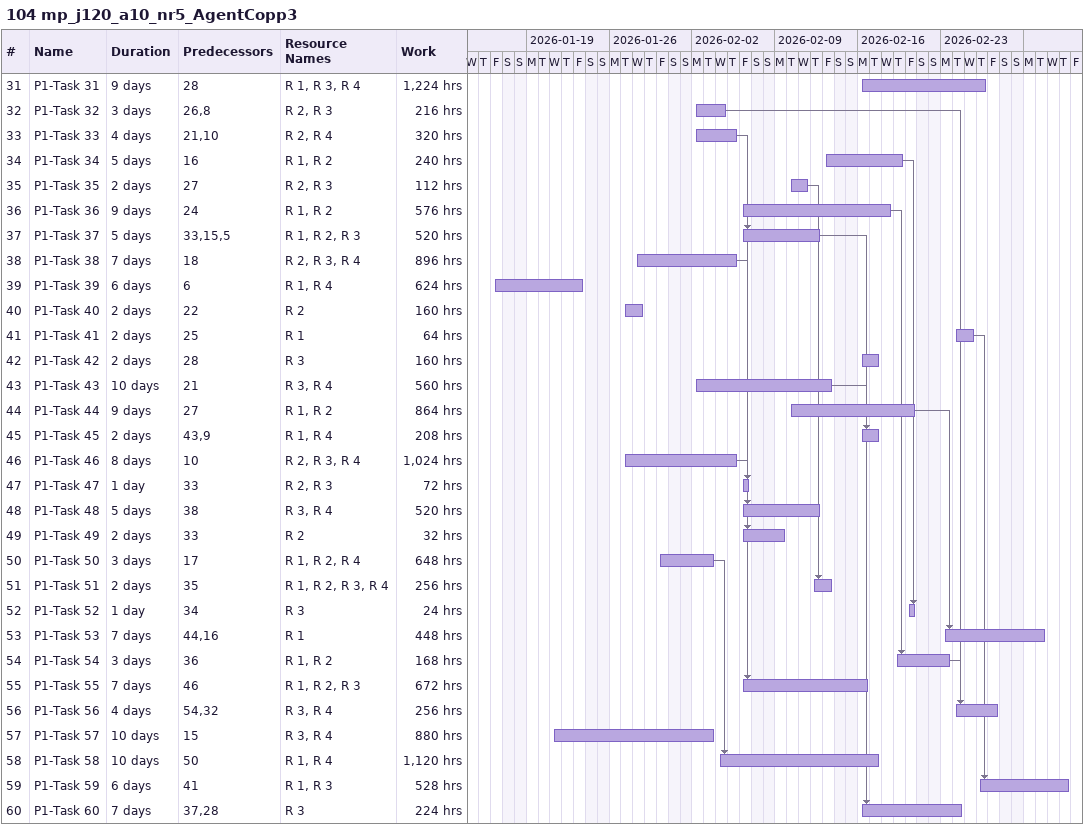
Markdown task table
104 mp_j120_a10_nr5_AgentCopp3

| ID | Task | Duration | Start | Finish | Predecessors | Resources | Work (h) |
|---|---|---|---|---|---|---|---|
| 31 | P1-Task 31 | 9d | 2026-02-16 | 2026-02-26 | 28 | R 1, R 3, R 4 | 1224 |
| 32 | P1-Task 32 | 3d | 2026-02-02 | 2026-02-04 | 26, 8 | R 2, R 3 | 216 |
| 33 | P1-Task 33 | 4d | 2026-02-02 | 2026-02-05 | 21, 10 | R 2, R 4 | 320 |
| 34 | P1-Task 34 | 5d | 2026-02-13 | 2026-02-19 | 16 | R 1, R 2 | 240 |
| 35 | P1-Task 35 | 2d | 2026-02-10 | 2026-02-11 | 27 | R 2, R 3 | 112 |
| 36 | P1-Task 36 | 9d | 2026-02-06 | 2026-02-18 | 24 | R 1, R 2 | 576 |
| 37 | P1-Task 37 | 5d | 2026-02-06 | 2026-02-12 | 33, 15, 5 | R 1, R 2, R 3 | 520 |
| 38 | P1-Task 38 | 7d | 2026-01-28 | 2026-02-05 | 18 | R 2, R 3, R 4 | 896 |
| 39 | P1-Task 39 | 6d | 2026-01-16 | 2026-01-23 | 6 | R 1, R 4 | 624 |
| 40 | P1-Task 40 | 2d | 2026-01-27 | 2026-01-28 | 22 | R 2 | 160 |
| 41 | P1-Task 41 | 2d | 2026-02-24 | 2026-02-25 | 25 | R 1 | 64 |
| 42 | P1-Task 42 | 2d | 2026-02-16 | 2026-02-17 | 28 | R 3 | 160 |
| 43 | P1-Task 43 | 10d | 2026-02-02 | 2026-02-13 | 21 | R 3, R 4 | 560 |
| 44 | P1-Task 44 | 9d | 2026-02-10 | 2026-02-20 | 27 | R 1, R 2 | 864 |
| 45 | P1-Task 45 | 2d | 2026-02-16 | 2026-02-17 | 43, 9 | R 1, R 4 | 208 |
| 46 | P1-Task 46 | 8d | 2026-01-27 | 2026-02-05 | 10 | R 2, R 3, R 4 | 1024 |
| 47 | P1-Task 47 | 1d | 2026-02-06 | 2026-02-06 | 33 | R 2, R 3 | 72 |
| 48 | P1-Task 48 | 5d | 2026-02-06 | 2026-02-12 | 38 | R 3, R 4 | 520 |
| 49 | P1-Task 49 | 2d | 2026-02-06 | 2026-02-09 | 33 | R 2 | 32 |
| 50 | P1-Task 50 | 3d | 2026-01-30 | 2026-02-03 | 17 | R 1, R 2, R 4 | 648 |
| 51 | P1-Task 51 | 2d | 2026-02-12 | 2026-02-13 | 35 | R 1, R 2, R 3, R 4 | 256 |
| 52 | P1-Task 52 | 1d | 2026-02-20 | 2026-02-20 | 34 | R 3 | 24 |
| 53 | P1-Task 53 | 7d | 2026-02-23 | 2026-03-03 | 44, 16 | R 1 | 448 |
| 54 | P1-Task 54 | 3d | 2026-02-19 | 2026-02-23 | 36 | R 1, R 2 | 168 |
| 55 | P1-Task 55 | 7d | 2026-02-06 | 2026-02-16 | 46 | R 1, R 2, R 3 | 672 |
| 56 | P1-Task 56 | 4d | 2026-02-24 | 2026-02-27 | 54, 32 | R 3, R 4 | 256 |
| 57 | P1-Task 57 | 10d | 2026-01-21 | 2026-02-03 | 15 | R 3, R 4 | 880 |
| 58 | P1-Task 58 | 10d | 2026-02-04 | 2026-02-17 | 50 | R 1, R 4 | 1120 |
| 59 | P1-Task 59 | 6d | 2026-02-26 | 2026-03-05 | 41 | R 1, R 3 | 528 |
| 60 | P1-Task 60 | 7d | 2026-02-16 | 2026-02-24 | 37, 28 | R 3 | 224 |
